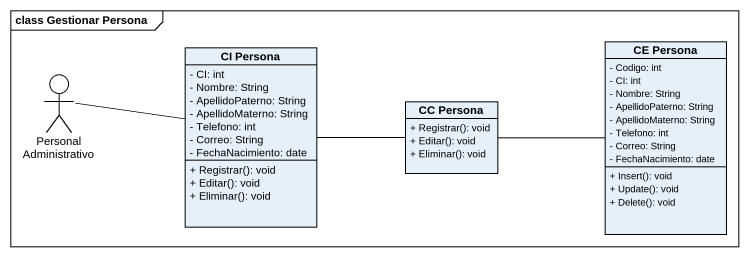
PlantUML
@startuml
mainframe class Gestionar Persona
allowmixing
hide circle
hide empty members
skinparam classAttributeIconSize 0
actor "Personal Administrativo" as Personal_Administrativo
class "CI Persona" as CI_Persona {
  - CI: int
  - Nombre: String
  - ApellidoPaterno: String
  - ApellidoMaterno: String
  - Telefono: int
  - Correo: String
  - FechaNacimiento: date
  + Registrar(): void
  + Editar(): void
  + Eliminar(): void
}
class "CE Persona" as CE_Persona {
  - Codigo: int
  - CI: int
  - Nombre: String
  - ApellidoPaterno: String
  - ApellidoMaterno: String
  - Telefono: int
  - Correo: String
  - FechaNacimiento: date
  + Insert(): void
  + Update(): void
  + Delete(): void
}
class "CC Persona" as CC_Persona {
  + Registrar(): void
  + Editar(): void
  + Eliminar(): void
}
Personal_Administrativo -right- CI_Persona
CI_Persona -right- CC_Persona
CC_Persona -right- CE_Persona
@enduml
